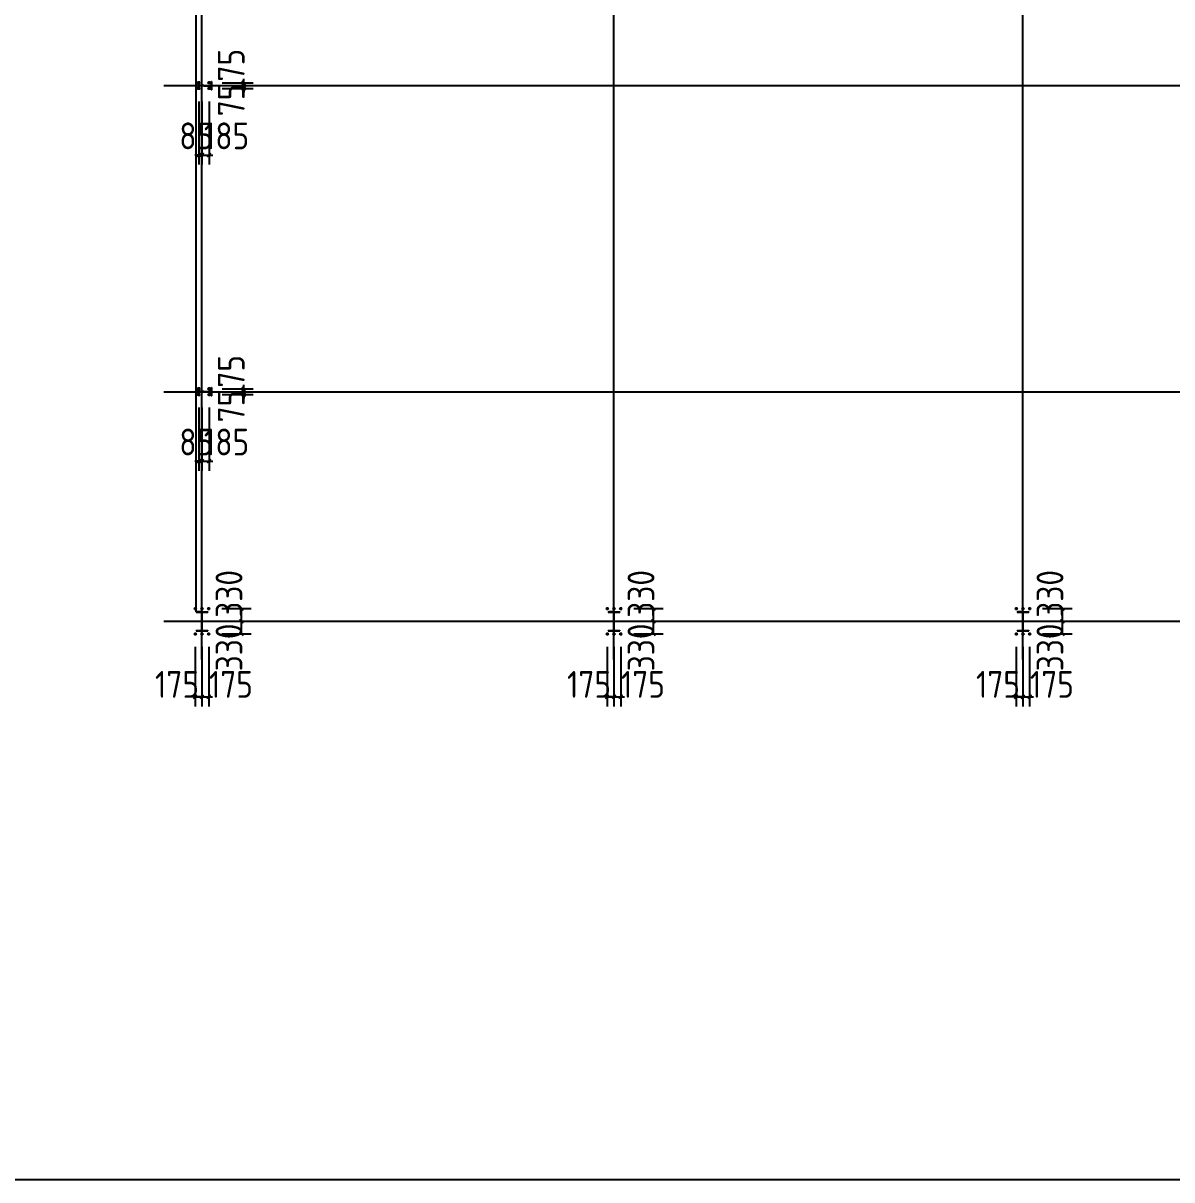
# Model space of a CAD drawing. Extents: x 424415 to 727970, y -73017 to 111783.
# Drawn here: x 567155 to 597182, y -73017 to -42787 of the extents above; entities that cross this region are included whole.
import ezdxf

# ---------------------------------------------------------------- set-up
doc = ezdxf.new("R2010")
doc.units = 0
doc.header["$LTSCALE"] = 1000
doc.header["$MEASUREMENT"] = 0
doc.layers.add('DOTE', color=1, linetype='Continuous')
doc.styles.get("Standard").update_dxf_attribs({"font": 'gbenor.shx', "bigfont": 'gbcbig.shx'})
doc.dimstyles.get("Standard").update_dxf_attribs({"dimscale": 100, "dimtxt": 3.5, "dimasz": 1, "dimexe": 2.5, "dimexo": 3, "dimgap": 1.5, "dimtad": 1, "dimdec": 0, "dimzin": 0, "dimdsep": 46, "dimtxsty": 'Standard', "dimblk": 'ARCHTICK', "dimcen": 0.09, "dimadec": 0, "dimazin": 0, "dimtfac": 1, "dimtdec": 0, "dimtix": 1, "dimtmove": 2, "dimatfit": 3, "dimfxl": 1, "dimtolj": 1, "dimtzin": 0, "dimarcsym": 0})

# ---------------------------------------------------------------- blocks, each defined once
blk = doc.blocks.new('_ArchTick')
at = {"color": 0, "linetype": 'ByBlock', "const_width": 0.4}
blk.add_lwpolyline([(-0.5, -0.5), (0.5, 0.5)], dxfattribs=at)
blk = doc.blocks.new('*D1987')
at = {"color": 3, "lineweight": -2}
for p, q in [((572355, -52494), (573170, -52494)), ((572380, -52419), (573170, -52419)), ((572920, -52419), (572920, -52319)), ((572920, -52494), (572920, -52419)), ((572920, -52494), (572920, -52594))]:
    blk.add_line(p, q, dxfattribs=at)
at = {"layer": 'Defpoints', "color": 0}
for p in [(572055, -52494), (572080, -52419), (572920, -52419)]:
    blk.add_point(p, dxfattribs=at)
at = {"color": 3, "lineweight": -2, "xscale": 100, "yscale": 100, "zscale": 100}
for p, rotation in [((572920, -52419), 270), ((572920, -52494), 90)]:
    blk.add_blockref('_ArchTick', p, dxfattribs=dict(at, rotation=rotation))
at = {"color": 0, "insert": (572595, -52796), "char_height": 700, "attachment_point": 5, "rotation": 90}
blk.add_mtext('\\A1;75', dxfattribs=at)
blk = doc.blocks.new('*D1988')
at = {"color": 3, "lineweight": -2}
for p, q in [((572920, -52344), (572920, -52244)), ((572355, -52344), (573170, -52344)), ((572380, -52419), (573170, -52419)), ((572920, -52419), (572920, -52344)), ((572920, -52419), (572920, -52519))]:
    blk.add_line(p, q, dxfattribs=at)
at = {"layer": 'Defpoints', "color": 0}
for p in [(572055, -52344), (572080, -52419), (572920, -52344)]:
    blk.add_point(p, dxfattribs=at)
at = {"color": 3, "lineweight": -2, "xscale": 100, "yscale": 100, "zscale": 100}
for p, rotation in [((572920, -52344), 270), ((572920, -52419), 90)]:
    blk.add_blockref('_ArchTick', p, dxfattribs=dict(at, rotation=rotation))
at = {"color": 0, "insert": (572595, -51887), "char_height": 700, "attachment_point": 5, "rotation": 90}
blk.add_mtext('\\A1;75', dxfattribs=at)
blk = doc.blocks.new('*D2096')
at = {"color": 3, "lineweight": -2}
for p, q in [((571745, -52834), (571745, -54484)), ((571830, -52834), (571830, -54484)), ((571745, -54234), (571645, -54234)), ((571745, -54234), (571830, -54234)), ((571830, -54234), (571930, -54234))]:
    blk.add_line(p, q, dxfattribs=at)
at = {"layer": 'Defpoints', "color": 0}
for p in [(571745, -52534), (571830, -52534), (571830, -54234)]:
    blk.add_point(p, dxfattribs=at)
at = {"color": 3, "lineweight": -2, "xscale": 100, "yscale": 100, "zscale": 100}
blk.add_blockref('_ArchTick', (571745, -54234), dxfattribs=at)
at = {"color": 3, "lineweight": -2, "xscale": 100, "yscale": 100, "zscale": 100, "rotation": 180}
blk.add_blockref('_ArchTick', (571830, -54234), dxfattribs=at)
at = {"color": 0, "insert": (571680, -53734), "char_height": 700, "attachment_point": 5}
blk.add_mtext('\\A1;85', dxfattribs=at)
blk = doc.blocks.new('*D2097')
at = {"color": 3, "lineweight": -2}
for p, q in [((571830, -52834), (571830, -54484)), ((572015, -52834), (572015, -54484)), ((571830, -54234), (571730, -54234)), ((571830, -54234), (572015, -54234)), ((572015, -54234), (572115, -54234))]:
    blk.add_line(p, q, dxfattribs=at)
at = {"layer": 'Defpoints', "color": 0}
for p in [(571830, -52534), (572015, -52534), (572015, -54234)]:
    blk.add_point(p, dxfattribs=at)
at = {"color": 3, "lineweight": -2, "xscale": 100, "yscale": 100, "zscale": 100}
blk.add_blockref('_ArchTick', (571830, -54234), dxfattribs=at)
at = {"color": 3, "lineweight": -2, "xscale": 100, "yscale": 100, "zscale": 100, "rotation": 180}
blk.add_blockref('_ArchTick', (572015, -54234), dxfattribs=at)
at = {"color": 0, "insert": (572472, -53734), "char_height": 700, "attachment_point": 5}
blk.add_mtext('\\A1;185', dxfattribs=at)
blk = doc.blocks.new('*D2098')
at = {"color": 3, "lineweight": -2}
for p, q in [((571745, -44834), (571745, -46484)), ((571830, -44834), (571830, -46484)), ((571745, -46234), (571645, -46234)), ((571745, -46234), (571830, -46234)), ((571830, -46234), (571930, -46234))]:
    blk.add_line(p, q, dxfattribs=at)
at = {"layer": 'Defpoints', "color": 0}
for p in [(571745, -44534), (571830, -44534), (571830, -46234)]:
    blk.add_point(p, dxfattribs=at)
at = {"color": 3, "lineweight": -2, "xscale": 100, "yscale": 100, "zscale": 100}
blk.add_blockref('_ArchTick', (571745, -46234), dxfattribs=at)
at = {"color": 3, "lineweight": -2, "xscale": 100, "yscale": 100, "zscale": 100, "rotation": 180}
blk.add_blockref('_ArchTick', (571830, -46234), dxfattribs=at)
at = {"color": 0, "insert": (571680, -45734), "char_height": 700, "attachment_point": 5}
blk.add_mtext('\\A1;85', dxfattribs=at)
blk = doc.blocks.new('*D2099')
at = {"color": 3, "lineweight": -2}
for p, q in [((571830, -44834), (571830, -46484)), ((572015, -44834), (572015, -46484)), ((571830, -46234), (571730, -46234)), ((571830, -46234), (572015, -46234)), ((572015, -46234), (572115, -46234))]:
    blk.add_line(p, q, dxfattribs=at)
at = {"layer": 'Defpoints', "color": 0}
for p in [(571830, -44534), (572015, -44534), (572015, -46234)]:
    blk.add_point(p, dxfattribs=at)
at = {"color": 3, "lineweight": -2, "xscale": 100, "yscale": 100, "zscale": 100}
blk.add_blockref('_ArchTick', (571830, -46234), dxfattribs=at)
at = {"color": 3, "lineweight": -2, "xscale": 100, "yscale": 100, "zscale": 100, "rotation": 180}
blk.add_blockref('_ArchTick', (572015, -46234), dxfattribs=at)
at = {"color": 0, "insert": (572472, -45734), "char_height": 700, "attachment_point": 5}
blk.add_mtext('\\A1;185', dxfattribs=at)
blk = doc.blocks.new('*D2122')
at = {"color": 3, "lineweight": -2}
for p, q in [((593115, -59089), (593115, -60643)), ((593290, -59089), (593290, -60643)), ((593115, -60393), (593015, -60393)), ((593115, -60393), (593290, -60393)), ((593290, -60393), (593390, -60393))]:
    blk.add_line(p, q, dxfattribs=at)
at = {"layer": 'Defpoints', "color": 0}
for p in [(593115, -58789), (593290, -58789), (593290, -60393)]:
    blk.add_point(p, dxfattribs=at)
at = {"color": 3, "lineweight": -2, "xscale": 100, "yscale": 100, "zscale": 100}
blk.add_blockref('_ArchTick', (593115, -60393), dxfattribs=at)
at = {"color": 3, "lineweight": -2, "xscale": 100, "yscale": 100, "zscale": 100, "rotation": 180}
blk.add_blockref('_ArchTick', (593290, -60393), dxfattribs=at)
at = {"color": 0, "insert": (592637, -60068), "char_height": 700, "attachment_point": 5}
blk.add_mtext('\\A1;175', dxfattribs=at)
blk = doc.blocks.new('*D2123')
at = {"color": 3, "lineweight": -2}
for p, q in [((593290, -59089), (593290, -60643)), ((593465, -59089), (593465, -60643)), ((593290, -60393), (593190, -60393)), ((593290, -60393), (593465, -60393)), ((593465, -60393), (593565, -60393))]:
    blk.add_line(p, q, dxfattribs=at)
at = {"layer": 'Defpoints', "color": 0}
for p in [(593290, -58789), (593465, -58789), (593465, -60393)]:
    blk.add_point(p, dxfattribs=at)
at = {"color": 3, "lineweight": -2, "xscale": 100, "yscale": 100, "zscale": 100}
blk.add_blockref('_ArchTick', (593290, -60393), dxfattribs=at)
at = {"color": 3, "lineweight": -2, "xscale": 100, "yscale": 100, "zscale": 100, "rotation": 180}
blk.add_blockref('_ArchTick', (593465, -60393), dxfattribs=at)
at = {"color": 0, "insert": (594046, -60068), "char_height": 700, "attachment_point": 5}
blk.add_mtext('\\A1;175', dxfattribs=at)
blk = doc.blocks.new('*D2124')
at = {"color": 3, "lineweight": -2}
for p, q in [((593835, -58419), (594572, -58419)), ((594322, -58749), (594322, -58419)), ((593805, -58749), (594572, -58749))]:
    blk.add_line(p, q, dxfattribs=at)
at = {"layer": 'Defpoints', "color": 0}
for p in [(593535, -58419), (594322, -58419), (593505, -58749)]:
    blk.add_point(p, dxfattribs=at)
at = {"color": 3, "lineweight": -2, "xscale": 100, "yscale": 100, "zscale": 100}
for p, rotation in [((594322, -58419), 90), ((594322, -58749), 270)]:
    blk.add_blockref('_ArchTick', p, dxfattribs=dict(at, rotation=rotation))
at = {"color": 0, "insert": (593997, -59102), "char_height": 700, "attachment_point": 5, "rotation": 90}
blk.add_mtext('\\A1;330', dxfattribs=at)
blk = doc.blocks.new('*D2125')
at = {"color": 3, "lineweight": -2}
for p, q in [((593805, -58089), (594572, -58089)), ((594322, -58419), (594322, -58089)), ((593835, -58419), (594572, -58419))]:
    blk.add_line(p, q, dxfattribs=at)
at = {"layer": 'Defpoints', "color": 0}
for p in [(593505, -58089), (594322, -58089), (593535, -58419)]:
    blk.add_point(p, dxfattribs=at)
at = {"color": 3, "lineweight": -2, "xscale": 100, "yscale": 100, "zscale": 100}
for p, rotation in [((594322, -58089), 90), ((594322, -58419), 270)]:
    blk.add_blockref('_ArchTick', p, dxfattribs=dict(at, rotation=rotation))
at = {"color": 0, "insert": (593997, -57703), "char_height": 700, "attachment_point": 5, "rotation": 90}
blk.add_mtext('\\A1;330', dxfattribs=at)
blk = doc.blocks.new('*D2126')
at = {"color": 3, "lineweight": -2}
for p, q in [((582425, -59089), (582425, -60643)), ((582600, -59089), (582600, -60643)), ((582425, -60393), (582325, -60393)), ((582425, -60393), (582600, -60393)), ((582600, -60393), (582700, -60393))]:
    blk.add_line(p, q, dxfattribs=at)
at = {"layer": 'Defpoints', "color": 0}
for p in [(582425, -58789), (582600, -58789), (582600, -60393)]:
    blk.add_point(p, dxfattribs=at)
at = {"color": 3, "lineweight": -2, "xscale": 100, "yscale": 100, "zscale": 100}
blk.add_blockref('_ArchTick', (582425, -60393), dxfattribs=at)
at = {"color": 3, "lineweight": -2, "xscale": 100, "yscale": 100, "zscale": 100, "rotation": 180}
blk.add_blockref('_ArchTick', (582600, -60393), dxfattribs=at)
at = {"color": 0, "insert": (581947, -60068), "char_height": 700, "attachment_point": 5}
blk.add_mtext('\\A1;175', dxfattribs=at)
blk = doc.blocks.new('*D2127')
at = {"color": 3, "lineweight": -2}
for p, q in [((582600, -59089), (582600, -60643)), ((582775, -59089), (582775, -60643)), ((582600, -60393), (582500, -60393)), ((582600, -60393), (582775, -60393)), ((582775, -60393), (582875, -60393))]:
    blk.add_line(p, q, dxfattribs=at)
at = {"layer": 'Defpoints', "color": 0}
for p in [(582600, -58789), (582775, -58789), (582775, -60393)]:
    blk.add_point(p, dxfattribs=at)
at = {"color": 3, "lineweight": -2, "xscale": 100, "yscale": 100, "zscale": 100}
blk.add_blockref('_ArchTick', (582600, -60393), dxfattribs=at)
at = {"color": 3, "lineweight": -2, "xscale": 100, "yscale": 100, "zscale": 100, "rotation": 180}
blk.add_blockref('_ArchTick', (582775, -60393), dxfattribs=at)
at = {"color": 0, "insert": (583356, -60068), "char_height": 700, "attachment_point": 5}
blk.add_mtext('\\A1;175', dxfattribs=at)
blk = doc.blocks.new('*D2128')
at = {"color": 3, "lineweight": -2}
for p, q in [((583145, -58419), (583882, -58419)), ((583632, -58749), (583632, -58419)), ((583115, -58749), (583882, -58749))]:
    blk.add_line(p, q, dxfattribs=at)
at = {"layer": 'Defpoints', "color": 0}
for p in [(582845, -58419), (583632, -58419), (582815, -58749)]:
    blk.add_point(p, dxfattribs=at)
at = {"color": 3, "lineweight": -2, "xscale": 100, "yscale": 100, "zscale": 100}
for p, rotation in [((583632, -58419), 90), ((583632, -58749), 270)]:
    blk.add_blockref('_ArchTick', p, dxfattribs=dict(at, rotation=rotation))
at = {"color": 0, "insert": (583307, -59102), "char_height": 700, "attachment_point": 5, "rotation": 90}
blk.add_mtext('\\A1;330', dxfattribs=at)
blk = doc.blocks.new('*D2129')
at = {"color": 3, "lineweight": -2}
for p, q in [((583115, -58089), (583882, -58089)), ((583632, -58419), (583632, -58089)), ((583145, -58419), (583882, -58419))]:
    blk.add_line(p, q, dxfattribs=at)
at = {"layer": 'Defpoints', "color": 0}
for p in [(582815, -58089), (583632, -58089), (582845, -58419)]:
    blk.add_point(p, dxfattribs=at)
at = {"color": 3, "lineweight": -2, "xscale": 100, "yscale": 100, "zscale": 100}
for p, rotation in [((583632, -58089), 90), ((583632, -58419), 270)]:
    blk.add_blockref('_ArchTick', p, dxfattribs=dict(at, rotation=rotation))
at = {"color": 0, "insert": (583307, -57703), "char_height": 700, "attachment_point": 5, "rotation": 90}
blk.add_mtext('\\A1;330', dxfattribs=at)
blk = doc.blocks.new('*D2130')
at = {"color": 3, "lineweight": -2}
for p, q in [((571655, -59089), (571655, -60643)), ((571830, -59089), (571830, -60643)), ((571655, -60393), (571555, -60393)), ((571655, -60393), (571830, -60393)), ((571830, -60393), (571930, -60393))]:
    blk.add_line(p, q, dxfattribs=at)
at = {"layer": 'Defpoints', "color": 0}
for p in [(571655, -58789), (571830, -58789), (571830, -60393)]:
    blk.add_point(p, dxfattribs=at)
at = {"color": 3, "lineweight": -2, "xscale": 100, "yscale": 100, "zscale": 100}
blk.add_blockref('_ArchTick', (571655, -60393), dxfattribs=at)
at = {"color": 3, "lineweight": -2, "xscale": 100, "yscale": 100, "zscale": 100, "rotation": 180}
blk.add_blockref('_ArchTick', (571830, -60393), dxfattribs=at)
at = {"color": 0, "insert": (571177, -60068), "char_height": 700, "attachment_point": 5}
blk.add_mtext('\\A1;175', dxfattribs=at)
blk = doc.blocks.new('*D2131')
at = {"color": 3, "lineweight": -2}
for p, q in [((571830, -59089), (571830, -60643)), ((572005, -59089), (572005, -60643)), ((571830, -60393), (571730, -60393)), ((571830, -60393), (572005, -60393)), ((572005, -60393), (572105, -60393))]:
    blk.add_line(p, q, dxfattribs=at)
at = {"layer": 'Defpoints', "color": 0}
for p in [(571830, -58789), (572005, -58789), (572005, -60393)]:
    blk.add_point(p, dxfattribs=at)
at = {"color": 3, "lineweight": -2, "xscale": 100, "yscale": 100, "zscale": 100}
blk.add_blockref('_ArchTick', (571830, -60393), dxfattribs=at)
at = {"color": 3, "lineweight": -2, "xscale": 100, "yscale": 100, "zscale": 100, "rotation": 180}
blk.add_blockref('_ArchTick', (572005, -60393), dxfattribs=at)
at = {"color": 0, "insert": (572586, -60068), "char_height": 700, "attachment_point": 5}
blk.add_mtext('\\A1;175', dxfattribs=at)
blk = doc.blocks.new('*D2132')
at = {"color": 3, "lineweight": -2}
for p, q in [((572375, -58419), (573112, -58419)), ((572862, -58749), (572862, -58419)), ((572345, -58749), (573112, -58749))]:
    blk.add_line(p, q, dxfattribs=at)
at = {"layer": 'Defpoints', "color": 0}
for p in [(572075, -58419), (572862, -58419), (572045, -58749)]:
    blk.add_point(p, dxfattribs=at)
at = {"color": 3, "lineweight": -2, "xscale": 100, "yscale": 100, "zscale": 100}
for p, rotation in [((572862, -58419), 90), ((572862, -58749), 270)]:
    blk.add_blockref('_ArchTick', p, dxfattribs=dict(at, rotation=rotation))
at = {"color": 0, "insert": (572537, -59102), "char_height": 700, "attachment_point": 5, "rotation": 90}
blk.add_mtext('\\A1;330', dxfattribs=at)
blk = doc.blocks.new('*D2133')
at = {"color": 3, "lineweight": -2}
for p, q in [((572345, -58089), (573112, -58089)), ((572862, -58419), (572862, -58089)), ((572375, -58419), (573112, -58419))]:
    blk.add_line(p, q, dxfattribs=at)
at = {"layer": 'Defpoints', "color": 0}
for p in [(572045, -58089), (572862, -58089), (572075, -58419)]:
    blk.add_point(p, dxfattribs=at)
at = {"color": 3, "lineweight": -2, "xscale": 100, "yscale": 100, "zscale": 100}
for p, rotation in [((572862, -58089), 90), ((572862, -58419), 270)]:
    blk.add_blockref('_ArchTick', p, dxfattribs=dict(at, rotation=rotation))
at = {"color": 0, "insert": (572537, -57703), "char_height": 700, "attachment_point": 5, "rotation": 90}
blk.add_mtext('\\A1;330', dxfattribs=at)
blk = doc.blocks.new('*D2192')
at = {"color": 3, "lineweight": -2}
for p, q in [((572380, -44419), (573170, -44419)), ((572920, -44419), (572920, -44319)), ((572920, -44494), (572920, -44419)), ((572355, -44494), (573170, -44494)), ((572920, -44494), (572920, -44594))]:
    blk.add_line(p, q, dxfattribs=at)
at = {"layer": 'Defpoints', "color": 0}
for p in [(572080, -44419), (572920, -44419), (572055, -44494)]:
    blk.add_point(p, dxfattribs=at)
at = {"color": 3, "lineweight": -2, "xscale": 100, "yscale": 100, "zscale": 100}
for p, rotation in [((572920, -44419), 270), ((572920, -44494), 90)]:
    blk.add_blockref('_ArchTick', p, dxfattribs=dict(at, rotation=rotation))
at = {"color": 0, "insert": (572595, -44796), "char_height": 700, "attachment_point": 5, "rotation": 90}
blk.add_mtext('\\A1;75', dxfattribs=at)
blk = doc.blocks.new('*D2193')
at = {"color": 3, "lineweight": -2}
for p, q in [((572355, -44344), (573170, -44344)), ((572380, -44419), (573170, -44419)), ((572920, -44344), (572920, -44244)), ((572920, -44419), (572920, -44344)), ((572920, -44419), (572920, -44519))]:
    blk.add_line(p, q, dxfattribs=at)
at = {"layer": 'Defpoints', "color": 0}
for p in [(572055, -44344), (572080, -44419), (572920, -44344)]:
    blk.add_point(p, dxfattribs=at)
at = {"color": 3, "lineweight": -2, "xscale": 100, "yscale": 100, "zscale": 100}
for p, rotation in [((572920, -44344), 270), ((572920, -44419), 90)]:
    blk.add_blockref('_ArchTick', p, dxfattribs=dict(at, rotation=rotation))
at = {"color": 0, "insert": (572595, -43887), "char_height": 700, "attachment_point": 5, "rotation": 90}
blk.add_mtext('\\A1;75', dxfattribs=at)

msp = doc.modelspace()

# ---------------------------------------------------------------- linework, layer by layer
at = {"color": 0}
msp.add_line((571679.9, -58168.8), (571679.9, -18643.8), dxfattribs=at)
for p, q in [((571679.9, -44418.8), (571679.9, -44308.8)), ((571679.9, -44308.8), (571679.9, -44528.8)), ((571879.9, -44418.8), (571679.9, -44418.8)), ((571704.4, -44343.8), (571785.4, -44343.8)), ((571744.9, -44343.8), (571724.4, -44343.8)), ((571744.9, -44303.3), (571744.9, -44384.3)), ((571744.9, -44343.8), (571744.9, -44323.3)), ((571879.9, -44418.8), (572079.9, -44418.8)), ((571974.4, -44343.8), (572055.4, -44343.8)), ((572014.9, -44343.8), (571994.4, -44343.8)), ((572014.9, -44303.3), (572014.9, -44384.3)), ((572014.9, -44343.8), (572014.9, -44323.3)), ((572079.9, -44418.8), (572079.9, -44308.8)), ((572079.9, -44308.8), (572079.9, -44528.8)), ((571704.4, -44493.8), (571785.4, -44493.8)), ((571744.9, -44493.8), (571724.4, -44493.8)), ((571744.9, -44453.3), (571744.9, -44534.3)), ((571744.9, -44493.8), (571744.9, -44473.3)), ((571974.4, -44493.8), (572055.4, -44493.8)), ((572014.9, -44493.8), (571994.4, -44493.8)), ((572014.9, -44453.3), (572014.9, -44534.3)), ((572014.9, -44493.8), (572014.9, -44473.3)), ((571679.9, -52418.8), (571679.9, -52308.8)), ((571679.9, -52308.8), (571679.9, -52528.8)), ((571879.9, -52418.8), (571679.9, -52418.8)), ((571704.4, -52343.8), (571785.4, -52343.8)), ((571704.4, -52493.8), (571785.4, -52493.8)), ((571744.9, -52343.8), (571724.4, -52343.8)), ((571744.9, -52493.8), (571724.4, -52493.8)), ((571744.9, -52303.3), (571744.9, -52384.3)), ((571744.9, -52343.8), (571744.9, -52323.3)), ((571744.9, -52453.3), (571744.9, -52534.3)), ((571744.9, -52493.8), (571744.9, -52473.3)), ((571879.9, -52418.8), (572079.9, -52418.8)), ((571974.4, -52343.8), (572055.4, -52343.8)), ((571974.4, -52493.8), (572055.4, -52493.8)), ((572014.9, -52343.8), (571994.4, -52343.8)), ((572014.9, -52493.8), (571994.4, -52493.8)), ((572014.9, -52303.3), (572014.9, -52384.3)), ((572014.9, -52343.8), (572014.9, -52323.3)), ((572014.9, -52453.3), (572014.9, -52534.3)), ((572014.9, -52493.8), (572014.9, -52473.3)), ((572079.9, -52418.8), (572079.9, -52308.8)), ((572079.9, -52308.8), (572079.9, -52528.8)), ((571614.4, -58088.8), (571695.4, -58088.8)), ((571654.9, -58088.8), (571634.4, -58088.8)), ((571654.9, -58048.3), (571654.9, -58129.3)), ((571654.9, -58088.8), (571654.9, -58068.3)), ((571789.4, -58088.8), (571870.4, -58088.8)), ((571829.9, -58088.8), (571809.4, -58088.8)), ((571829.9, -58048.3), (571829.9, -58129.3)), ((571829.9, -58088.8), (571829.9, -58068.3)), ((571964.4, -58088.8), (572045.4, -58088.8)), ((572004.9, -58088.8), (571984.4, -58088.8)), ((572004.9, -58048.3), (572004.9, -58129.3)), ((572004.9, -58088.8), (572004.9, -58068.3)), ((582384.4, -58088.8), (582465.4, -58088.8)), ((582424.9, -58088.8), (582404.4, -58088.8)), ((582424.9, -58048.3), (582424.9, -58129.3)), ((582424.9, -58088.8), (582424.9, -58068.3)), ((582559.4, -58088.8), (582640.4, -58088.8)), ((582599.9, -58088.8), (582579.4, -58088.8)), ((582599.9, -58048.3), (582599.9, -58129.3)), ((582599.9, -58088.8), (582599.9, -58068.3)), ((582734.4, -58088.8), (582815.4, -58088.8)), ((582774.9, -58088.8), (582754.4, -58088.8)), ((582774.9, -58048.3), (582774.9, -58129.3)), ((582774.9, -58088.8), (582774.9, -58068.3)), ((593074.4, -58088.8), (593155.4, -58088.8)), ((593114.9, -58088.8), (593094.4, -58088.8)), ((593114.9, -58048.3), (593114.9, -58129.3)), ((593114.9, -58088.8), (593114.9, -58068.3)), ((593249.4, -58088.8), (593330.4, -58088.8)), ((593289.9, -58088.8), (593269.4, -58088.8)), ((593289.9, -58048.3), (593289.9, -58129.3)), ((593289.9, -58088.8), (593289.9, -58068.3)), ((593424.4, -58088.8), (593505.4, -58088.8)), ((593464.9, -58088.8), (593444.4, -58088.8)), ((593464.9, -58048.3), (593464.9, -58129.3)), ((593464.9, -58088.8), (593464.9, -58068.3)), ((571614.4, -58748.8), (571695.4, -58748.8)), ((571654.9, -58748.8), (571634.4, -58748.8)), ((571654.9, -58708.3), (571654.9, -58789.3)), ((571654.9, -58748.8), (571654.9, -58728.3)), ((571789.4, -58748.8), (571870.4, -58748.8)), ((571829.9, -58748.8), (571809.4, -58748.8)), ((571829.9, -58708.3), (571829.9, -58789.3)), ((571829.9, -58748.8), (571829.9, -58728.3)), ((571964.4, -58748.8), (572045.4, -58748.8)), ((572004.9, -58748.8), (571984.4, -58748.8)), ((572004.9, -58708.3), (572004.9, -58789.3)), ((572004.9, -58748.8), (572004.9, -58728.3)), ((582384.4, -58748.8), (582465.4, -58748.8)), ((582424.9, -58748.8), (582404.4, -58748.8)), ((582424.9, -58708.3), (582424.9, -58789.3)), ((582424.9, -58748.8), (582424.9, -58728.3)), ((582559.4, -58748.8), (582640.4, -58748.8)), ((582599.9, -58748.8), (582579.4, -58748.8)), ((582599.9, -58708.3), (582599.9, -58789.3)), ((582599.9, -58748.8), (582599.9, -58728.3)), ((582734.4, -58748.8), (582815.4, -58748.8)), ((582774.9, -58748.8), (582754.4, -58748.8)), ((582774.9, -58708.3), (582774.9, -58789.3)), ((582774.9, -58748.8), (582774.9, -58728.3)), ((593074.4, -58748.8), (593155.4, -58748.8)), ((593114.9, -58748.8), (593094.4, -58748.8)), ((593114.9, -58708.3), (593114.9, -58789.3)), ((593114.9, -58748.8), (593114.9, -58728.3)), ((593249.4, -58748.8), (593330.4, -58748.8)), ((593289.9, -58748.8), (593269.4, -58748.8)), ((593289.9, -58708.3), (593289.9, -58789.3)), ((593289.9, -58748.8), (593289.9, -58728.3)), ((593424.4, -58748.8), (593505.4, -58748.8)), ((593464.9, -58748.8), (593444.4, -58748.8)), ((593464.9, -58708.3), (593464.9, -58789.3)), ((593464.9, -58748.8), (593464.9, -58728.3))]:
    msp.add_line(p, q)
at = {"color": 4}
for p, q in [((571679.9, -44418.8), (571679.9, -44308.8)), ((571679.9, -44308.8), (571679.9, -44528.8)), ((571679.9, -44308.8), (571689.9, -44308.8)), ((571689.9, -44308.8), (571689.9, -44528.8)), ((571879.9, -44415.8), (571689.9, -44415.8)), ((571879.9, -44421.8), (571689.9, -44421.8)), ((571879.9, -44415.8), (572069.9, -44415.8)), ((571879.9, -44421.8), (572069.9, -44421.8)), ((572069.9, -44308.8), (572069.9, -44528.8)), ((572069.9, -44308.8), (572079.9, -44308.8)), ((572079.9, -44418.8), (572079.9, -44308.8)), ((572079.9, -44308.8), (572079.9, -44528.8)), ((571679.9, -44528.8), (571689.9, -44528.8)), ((572069.9, -44528.8), (572079.9, -44528.8)), ((571679.9, -52418.8), (571679.9, -52308.8)), ((571679.9, -52308.8), (571679.9, -52528.8)), ((571679.9, -52308.8), (571689.9, -52308.8)), ((571679.9, -52528.8), (571689.9, -52528.8)), ((571689.9, -52308.8), (571689.9, -52528.8)), ((571879.9, -52415.8), (571689.9, -52415.8)), ((571879.9, -52421.8), (571689.9, -52421.8)), ((571879.9, -52415.8), (572069.9, -52415.8)), ((571879.9, -52421.8), (572069.9, -52421.8)), ((572069.9, -52308.8), (572069.9, -52528.8)), ((572069.9, -52308.8), (572079.9, -52308.8)), ((572069.9, -52528.8), (572079.9, -52528.8)), ((572079.9, -52418.8), (572079.9, -52308.8)), ((572079.9, -52308.8), (572079.9, -52528.8)), ((571679.9, -58168.8), (571979.9, -58168.8)), ((571679.9, -58168.8), (571679.9, -58180.8)), ((571679.9, -58180.8), (571979.9, -58180.8)), ((571829.9, -58168.8), (571699.9, -58168.8)), ((571825.9, -58656.8), (571825.9, -58180.8)), ((571833.9, -58656.8), (571833.9, -58180.8)), ((571979.9, -58168.8), (571979.9, -58180.8)), ((582449.9, -58168.8), (582749.9, -58168.8)), ((582449.9, -58168.8), (582449.9, -58180.8)), ((582449.9, -58180.8), (582749.9, -58180.8)), ((582599.9, -58168.8), (582469.9, -58168.8)), ((582595.9, -58656.8), (582595.9, -58180.8)), ((582603.9, -58656.8), (582603.9, -58180.8)), ((582749.9, -58168.8), (582749.9, -58180.8)), ((593139.9, -58168.8), (593439.9, -58168.8)), ((593139.9, -58168.8), (593139.9, -58180.8)), ((593139.9, -58180.8), (593439.9, -58180.8)), ((593289.9, -58168.8), (593159.9, -58168.8)), ((593285.9, -58656.8), (593285.9, -58180.8)), ((593293.9, -58656.8), (593293.9, -58180.8)), ((593439.9, -58168.8), (593439.9, -58180.8)), ((571679.9, -58656.8), (571979.9, -58656.8)), ((571679.9, -58656.8), (571679.9, -58668.8)), ((571679.9, -58668.8), (571979.9, -58668.8)), ((571829.9, -58668.8), (571699.9, -58668.8)), ((571979.9, -58656.8), (571979.9, -58668.8)), ((582449.9, -58656.8), (582749.9, -58656.8)), ((582449.9, -58656.8), (582449.9, -58668.8)), ((582449.9, -58668.8), (582749.9, -58668.8)), ((582599.9, -58668.8), (582469.9, -58668.8)), ((582749.9, -58656.8), (582749.9, -58668.8)), ((593139.9, -58656.8), (593439.9, -58656.8)), ((593139.9, -58656.8), (593139.9, -58668.8)), ((593139.9, -58668.8), (593439.9, -58668.8)), ((593289.9, -58668.8), (593159.9, -58668.8)), ((593439.9, -58656.8), (593439.9, -58668.8))]:
    msp.add_line(p, q, dxfattribs=at)
msp.add_lwpolyline([(546184.7, 10982.9), (664984.7, 10982.9), (664984.7, -73017.1), (546184.7, -73017.1)], close=True)
for centre in [(571744.9, -44343.8), (572014.9, -44343.8), (571744.9, -44493.8), (572014.9, -44493.8), (571744.9, -52343.8), (571744.9, -52493.8), (572014.9, -52343.8), (572014.9, -52493.8), (571654.9, -58088.8), (571829.9, -58088.8), (572004.9, -58088.8), (582424.9, -58088.8), (582599.9, -58088.8), (582774.9, -58088.8), (593114.9, -58088.8), (593289.9, -58088.8), (593464.9, -58088.8), (571654.9, -58748.8), (571829.9, -58748.8), (572004.9, -58748.8), (582424.9, -58748.8), (582599.9, -58748.8), (582774.9, -58748.8), (593114.9, -58748.8), (593289.9, -58748.8), (593464.9, -58748.8)]:
    msp.add_circle(centre, 20.5)
at = {"layer": 'DOTE'}
for p, q in [((571829.9, -59418.8), (571829.9, -1638.8)), ((582599.9, -59418.8), (582599.9, -1638.8)), ((593289.9, -59418.8), (593289.9, -1638.8)), ((570829.9, -44418.8), (636679.9, -44418.8)), ((570829.9, -52418.8), (636679.9, -52418.8)), ((570829.9, -58418.8), (636679.9, -58418.8))]:
    msp.add_line(p, q, dxfattribs=at)

# ---------------------------------------------------------------- dimensions: what is measured, and where the dimension line sits
for base, p1, p2, picture, middle in [((572920, -44343.8), (572079.9, -44418.8), (572055.4, -44343.8), '*D2193', (572595, -43887.4)), ((572920, -44418.8), (572055.4, -44493.8), (572079.9, -44418.8), '*D2192', (572595, -44795.5)), ((572920, -52343.8), (572079.9, -52418.8), (572055.4, -52343.8), '*D1988', (572595, -51887.4)), ((572920, -52418.8), (572055.4, -52493.8), (572079.9, -52418.8), '*D1987', (572595, -52795.5)), ((572862.4, -58088.8), (572074.9, -58418.8), (572045.4, -58088.8), '*D2133', (572537.4, -57703.4)), ((583632.4, -58088.8), (582844.9, -58418.8), (582815.4, -58088.8), '*D2129', (583307.4, -57703.4)), ((594322.4, -58088.8), (593534.9, -58418.8), (593505.4, -58088.8), '*D2125', (593997.4, -57703.4)), ((572862.4, -58418.8), (572045.4, -58748.8), (572074.9, -58418.8), '*D2132', (572537.4, -59102)), ((583632.4, -58418.8), (582815.4, -58748.8), (582844.9, -58418.8), '*D2128', (583307.4, -59102)), ((594322.4, -58418.8), (593505.4, -58748.8), (593534.9, -58418.8), '*D2124', (593997.4, -59102))]:
    dim = msp.add_linear_dim(base=base, p1=p1, p2=p2, angle=90, dimstyle='Standard', override={"dimtxt": 7, "dimclrd": 3, "dimclre": 3})
    dim.commit()
    dim.dimension.update_dxf_attribs({"geometry": picture, "text_midpoint": middle, "dimtype": 160})
for base, p1, p2, picture, middle in [((571829.9, -46233.8), (571744.9, -44534.3), (571829.9, -44534.3), '*D2098', (571679.9, -45733.8)), ((572014.9, -46233.8), (571829.9, -44534.3), (572014.9, -44534.3), '*D2099', (572471.9, -45733.8)), ((571829.9, -54233.8), (571744.9, -52534.3), (571829.9, -52534.3), '*D2096', (571679.9, -53733.8)), ((572014.9, -54233.8), (571829.9, -52534.3), (572014.9, -52534.3), '*D2097', (572471.9, -53733.8)), ((571829.9, -60392.9), (571654.9, -58789.3), (571829.9, -58789.3), '*D2130', (571176.9, -60067.9)), ((572004.9, -60392.9), (571829.9, -58789.3), (572004.9, -58789.3), '*D2131', (572586.4, -60067.9)), ((582599.9, -60392.9), (582424.9, -58789.3), (582599.9, -58789.3), '*D2126', (581946.9, -60067.9)), ((582774.9, -60392.9), (582599.9, -58789.3), (582774.9, -58789.3), '*D2127', (583356.4, -60067.9)), ((593289.9, -60392.9), (593114.9, -58789.3), (593289.9, -58789.3), '*D2122', (592636.9, -60067.9)), ((593464.9, -60392.9), (593289.9, -58789.3), (593464.9, -58789.3), '*D2123', (594046.4, -60067.9))]:
    dim = msp.add_linear_dim(base=base, p1=p1, p2=p2, dimstyle='Standard', override={"dimtxt": 7, "dimclrd": 3, "dimclre": 3})
    dim.commit()
    dim.dimension.update_dxf_attribs({"geometry": picture, "text_midpoint": middle, "dimtype": 160})

doc.saveas('drawing.dxf')
